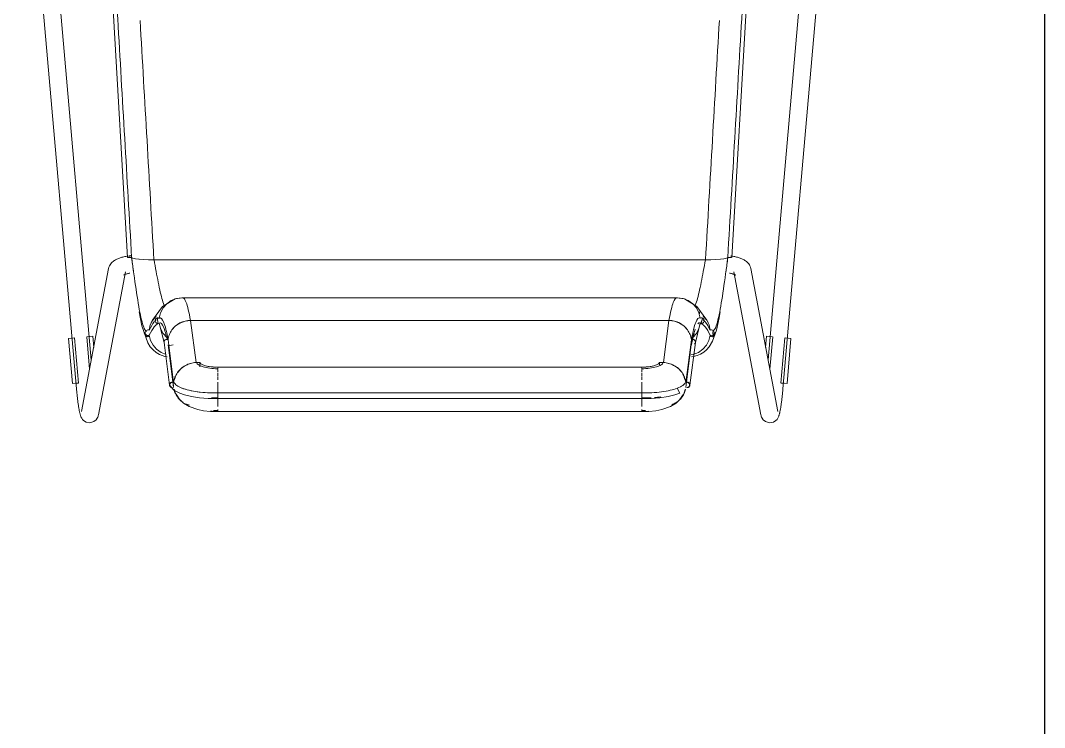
# Model space of a CAD drawing. Header units: millimetres. Extents: x 155927 to 295199, y -4084 to 97293.
# Drawn here: x 216637 to 217349, y 11252 to 11743 of the extents above; entities that cross this region are included whole.
import ezdxf

# ---------------------------------------------------------------- set-up
doc = ezdxf.new("R2010")
doc.units = ezdxf.units.MM
doc.header["$MEASUREMENT"] = 0
doc.layers.add('I-FURN', color=8, linetype='CONTINUOUS', lineweight=9)
doc.layers.add('I-WALL', color=7, linetype='CONTINUOUS', lineweight=9)

msp = doc.modelspace()

# ---------------------------------------------------------------- linework, layer by layer
at = {"layer": 'I-FURN'}
for p, q in [((216636.81, 11930.76), (216675.76, 11487.43)), ((216686.06, 11507.3), (216648.77, 11931.81)), ((217193.96, 11931.81), (217156.68, 11507.46)), ((217166.96, 11487.43), (217205.91, 11930.76)), ((216691.96, 11910.63), (216711.24, 11578.72)), ((217150.77, 11910.63), (217131.48, 11578.72)), ((216703.3, 11577.18), (216703.85, 11577.45)), ((216703.85, 11577.45), (216704.41, 11577.7)), ((216704.41, 11577.7), (216704.98, 11577.94)), ((216704.98, 11577.94), (216705.57, 11578.16)), ((216705.57, 11578.16), (216706.16, 11578.36)), ((216706.16, 11578.36), (216706.76, 11578.56)), ((216706.76, 11578.56), (216707.38, 11578.74)), ((216707.38, 11578.74), (216708.01, 11578.91)), ((216708.01, 11578.91), (216708.65, 11579.07)), ((216708.65, 11579.07), (216709.31, 11579.23)), ((216709.31, 11579.23), (216709.98, 11579.37)), ((216709.98, 11579.37), (216710.66, 11579.5)), ((216710.66, 11579.5), (216711.35, 11579.63)), ((216711.24, 11578.72), (216711.31, 11578.78)), ((216711.32, 11578.67), (216711.24, 11578.72)), ((216711.31, 11578.78), (216711.25, 11578.72)), ((216711.25, 11578.72), (216711.32, 11578.67)), ((216711.49, 11578.83), (216711.31, 11578.78)), ((216711.31, 11578.78), (216711.49, 11578.83)), ((216711.32, 11578.67), (216711.51, 11578.62)), ((216711.51, 11578.62), (216711.32, 11578.67)), ((216711.78, 11578.87), (216711.49, 11578.83)), ((216711.49, 11578.83), (216711.78, 11578.87)), ((216711.51, 11578.62), (216711.81, 11578.58)), ((216711.81, 11578.57), (216711.51, 11578.62)), ((216712.16, 11578.9), (216711.78, 11578.87)), ((216711.78, 11578.87), (216712.16, 11578.9)), ((216711.81, 11578.58), (216712.2, 11578.54)), ((216712.19, 11578.54), (216711.81, 11578.57)), ((216712.05, 11579.75), (216712.77, 11579.85)), ((216712.61, 11578.93), (216712.16, 11578.9)), ((216712.16, 11578.9), (216712.61, 11578.93)), ((216712.65, 11578.52), (216712.19, 11578.54)), ((216712.2, 11578.54), (216712.65, 11578.52)), ((216713.11, 11578.94), (216712.61, 11578.93)), ((216712.61, 11578.93), (216713.1, 11578.94)), ((216712.65, 11578.52), (216713.14, 11578.51)), ((216713.14, 11578.51), (216712.65, 11578.52)), ((216712.77, 11579.85), (216713.5, 11579.95)), ((216713.1, 11578.94), (216713.6, 11578.93)), ((216713.6, 11578.93), (216713.11, 11578.94)), ((216713.14, 11578.51), (216713.64, 11578.52)), ((216713.64, 11578.52), (216713.14, 11578.51)), ((216713.64, 11578.52), (216714.11, 11578.53)), ((216714.11, 11578.53), (216713.64, 11578.52)), ((216715.02, 11578.13), (216714.11, 11578.53)), ((216714.11, 11578.53), (216715.02, 11578.13)), ((216716.75, 11577.77), (216715.02, 11578.13)), ((216715.02, 11578.13), (216716.76, 11577.77)), ((216716.76, 11577.77), (216719.26, 11577.45)), ((216719.22, 11577.46), (216716.76, 11577.77)), ((216722.31, 11577.22), (216719.22, 11577.46)), ((216719.26, 11577.45), (216722.36, 11577.22)), ((217120.37, 11577.22), (217123.47, 11577.45)), ((217123.47, 11577.45), (217120.41, 11577.22)), ((217123.47, 11577.45), (217125.96, 11577.77)), ((217125.96, 11577.77), (217123.5, 11577.46)), ((217125.96, 11577.77), (217127.71, 11578.13)), ((217127.71, 11578.13), (217125.97, 11577.77)), ((217128.61, 11578.53), (217127.71, 11578.13)), ((217127.71, 11578.13), (217128.61, 11578.53)), ((217128.61, 11578.53), (217129.08, 11578.52)), ((217129.08, 11578.52), (217128.61, 11578.53)), ((217129.08, 11578.52), (217129.58, 11578.51)), ((217129.58, 11578.51), (217129.08, 11578.52)), ((217129.58, 11578.51), (217130.07, 11578.52)), ((217130.08, 11578.52), (217129.58, 11578.51)), ((217130.07, 11578.52), (217130.53, 11578.54)), ((217130.53, 11578.54), (217130.08, 11578.52)), ((217130.53, 11578.54), (217130.91, 11578.58)), ((217130.92, 11578.57), (217130.53, 11578.54)), ((217130.94, 11578.87), (217130.56, 11578.9)), ((217130.56, 11578.9), (217130.94, 11578.87)), ((217131.37, 11579.63), (217130.67, 11579.75)), ((217130.91, 11578.58), (217131.21, 11578.62)), ((217131.22, 11578.62), (217130.92, 11578.57)), ((217131.23, 11578.83), (217130.94, 11578.87)), ((217130.94, 11578.87), (217131.23, 11578.83)), ((217132.07, 11579.5), (217131.37, 11579.63)), ((217131.48, 11578.72), (217131.41, 11578.78)), ((217131.42, 11578.78), (217131.48, 11578.72)), ((217132.75, 11579.37), (217132.07, 11579.5)), ((217133.42, 11579.23), (217132.75, 11579.37)), ((217134.07, 11579.07), (217133.42, 11579.23)), ((217134.72, 11578.91), (217134.07, 11579.07)), ((217135.35, 11578.74), (217134.72, 11578.91)), ((217135.96, 11578.56), (217135.35, 11578.74)), ((217136.57, 11578.36), (217135.96, 11578.56)), ((217137.16, 11578.16), (217136.57, 11578.36)), ((217137.74, 11577.94), (217137.16, 11578.16)), ((217138.31, 11577.7), (217137.74, 11577.94)), ((217138.87, 11577.45), (217138.31, 11577.7)), ((217139.42, 11577.18), (217138.87, 11577.45)), ((216698.05, 11570.88), (216679.24, 11471.58)), ((216698.05, 11570.88), (216698.31, 11571.86)), ((216698.31, 11571.86), (216698.68, 11572.76)), ((216698.68, 11572.76), (216699.11, 11573.55)), ((216699.11, 11573.55), (216699.6, 11574.24)), ((216699.6, 11574.24), (216700.11, 11574.83)), ((216700.11, 11574.83), (216700.63, 11575.35)), ((216700.63, 11575.35), (216701.16, 11575.8)), ((216701.16, 11575.8), (216701.69, 11576.21)), ((216701.69, 11576.21), (216702.23, 11576.56)), ((216702.23, 11576.56), (216702.77, 11576.89)), ((216702.77, 11576.89), (216703.3, 11577.18)), ((216725.83, 11577.06), (216722.36, 11577.22)), ((216722.36, 11577.22), (216725.89, 11577.06)), ((216729.58, 11577), (216725.89, 11577.06)), ((216725.89, 11577.06), (216729.66, 11577)), ((216729.66, 11577), (217113.06, 11577)), ((217113.06, 11577), (216729.66, 11577)), ((217113.06, 11577), (217116.83, 11577.06)), ((217116.83, 11577.06), (217113.14, 11577)), ((217116.83, 11577.06), (217120.37, 11577.22)), ((217120.37, 11577.22), (217116.89, 11577.06)), ((217139.96, 11576.89), (217139.42, 11577.18)), ((217140.5, 11576.56), (217139.96, 11576.89)), ((217141.03, 11576.21), (217140.5, 11576.56)), ((217141.57, 11575.8), (217141.03, 11576.21)), ((217142.1, 11575.35), (217141.57, 11575.8)), ((217142.62, 11574.83), (217142.1, 11575.35)), ((217143.13, 11574.24), (217142.62, 11574.83)), ((217143.61, 11573.55), (217143.13, 11574.24)), ((217144.05, 11572.76), (217143.61, 11573.55)), ((217144.41, 11571.86), (217144.05, 11572.76)), ((217144.67, 11570.88), (217144.41, 11571.86)), ((217163.49, 11471.58), (217144.67, 11570.88)), ((216691.03, 11469.35), (216709.84, 11568.64)), ((216708.62, 11566.41), (216708.65, 11566.43)), ((216708.65, 11566.43), (216708.72, 11566.47)), ((216708.72, 11566.47), (216708.81, 11566.52)), ((216708.81, 11566.52), (216708.96, 11566.59)), ((216708.96, 11566.59), (216709.16, 11566.68)), ((216709.16, 11566.68), (216709.39, 11566.77)), ((216709.39, 11566.77), (216709.66, 11566.88)), ((216709.66, 11566.88), (216709.96, 11566.98)), ((216709.96, 11566.98), (216710.3, 11567.09)), ((216710.3, 11567.09), (216710.66, 11567.2)), ((216710.66, 11567.2), (216711.06, 11567.31)), ((216711.06, 11567.31), (216711.48, 11567.41)), ((216711.48, 11567.41), (216711.92, 11567.52)), ((216711.92, 11567.52), (216712.39, 11567.62)), ((216712.39, 11567.62), (216712.89, 11567.71)), ((217130.33, 11567.62), (217129.84, 11567.71)), ((217130.8, 11567.52), (217130.33, 11567.62)), ((217131.25, 11567.41), (217130.8, 11567.52)), ((217131.67, 11567.31), (217131.25, 11567.41)), ((217132.06, 11567.2), (217131.67, 11567.31)), ((217132.43, 11567.09), (217132.06, 11567.2)), ((217132.76, 11566.98), (217132.43, 11567.09)), ((217133.07, 11566.88), (217132.76, 11566.98)), ((217132.88, 11568.64), (217151.69, 11469.35)), ((217133.34, 11566.77), (217133.07, 11566.88)), ((217133.57, 11566.68), (217133.34, 11566.77)), ((217133.76, 11566.59), (217133.57, 11566.68)), ((217133.92, 11566.52), (217133.76, 11566.59)), ((217134, 11566.47), (217133.92, 11566.52)), ((217134.08, 11566.43), (217134, 11566.47)), ((217134.1, 11566.41), (217134.08, 11566.43)), ((216744.32, 11549.79), (216735.67, 11544.67)), ((216744.47, 11549.86), (216741.3, 11548.49)), ((216745.18, 11550.03), (216741.61, 11548.67)), ((216741.61, 11548.66), (216745.18, 11550.02)), ((216749.51, 11550.65), (216744.47, 11549.86)), ((216745.18, 11550.02), (216748.97, 11550.5)), ((216748.97, 11550.5), (216745.18, 11550.03)), ((216748.97, 11550.5), (217093.75, 11550.5)), ((217093.75, 11550.5), (216748.97, 11550.5)), ((216788.42, 11550.66), (216749.51, 11550.66)), ((217093.22, 11550.66), (216788.42, 11550.66)), ((217093.22, 11550.65), (217098.25, 11549.86)), ((217093.75, 11550.5), (217097.54, 11550.02)), ((217097.55, 11550.03), (217093.75, 11550.5)), ((217097.54, 11550.02), (217101.11, 11548.66)), ((217101.12, 11548.67), (217097.55, 11550.03)), ((217098.25, 11549.86), (217101.43, 11548.49)), ((217098.41, 11549.79), (217107.06, 11544.67)), ((216735.67, 11544.67), (216728.68, 11535.14)), ((216735.97, 11543.62), (216734.21, 11540.23)), ((216734.22, 11540.23), (216735.97, 11543.61)), ((216738.47, 11546.5), (216735.97, 11543.62)), ((216735.97, 11543.61), (216738.48, 11546.49)), ((216741.61, 11548.67), (216738.47, 11546.5)), ((216738.48, 11546.49), (216741.61, 11548.66)), ((217101.11, 11548.66), (217104.25, 11546.49)), ((217104.25, 11546.5), (217101.12, 11548.67)), ((217106.76, 11543.62), (217104.25, 11546.5)), ((217104.25, 11546.49), (217106.76, 11543.61)), ((217108.51, 11540.23), (217106.76, 11543.62)), ((217106.76, 11543.61), (217108.51, 11540.23)), ((217107.06, 11544.67), (217114.04, 11535.14)), ((216719.35, 11540.81), (216721.26, 11531.15)), ((216728.73, 11535.06), (216727.09, 11531.74)), ((216727.1, 11531.73), (216728.74, 11535.06)), ((216728.68, 11535.14), (216727.79, 11533.39)), ((216731.14, 11537.9), (216728.73, 11535.06)), ((216728.74, 11535.06), (216731.14, 11537.9)), ((216730.48, 11534.76), (216730.55, 11535.25)), ((216730.54, 11535.25), (216730.48, 11534.76)), ((216730.55, 11534.27), (216730.48, 11534.76)), ((216730.48, 11534.76), (216730.54, 11534.27)), ((216730.73, 11535.71), (216730.54, 11535.25)), ((216730.55, 11535.25), (216730.74, 11535.71)), ((216731.03, 11536.11), (216730.73, 11535.71)), ((216730.74, 11535.71), (216731.03, 11536.11)), ((216731.03, 11536.11), (216731.41, 11536.43)), ((216731.41, 11536.43), (216731.03, 11536.11)), ((216731.41, 11536.43), (216731.86, 11536.63)), ((216731.86, 11536.63), (216731.41, 11536.43)), ((216734.39, 11536.53), (216731.51, 11536.48)), ((216731.81, 11536.61), (216732.64, 11532.72)), ((216731.86, 11536.63), (216732.35, 11536.71)), ((216732.35, 11536.71), (216731.86, 11536.63)), ((216732.35, 11536.71), (216732.85, 11536.67)), ((216732.85, 11536.67), (216732.35, 11536.71)), ((216732.85, 11536.67), (216733.32, 11536.51)), ((216733.32, 11536.51), (216732.85, 11536.67)), ((216734.21, 11540.23), (216733.32, 11536.51)), ((216755.01, 11534.9), (216751.24, 11534.43)), ((216758.87, 11505.63), (216755.01, 11534.9)), ((216755.01, 11534.9), (217087.72, 11534.9)), ((217087.72, 11534.9), (216755.01, 11534.9)), ((217087.72, 11534.9), (217083.86, 11505.63)), ((217091.49, 11534.43), (217087.72, 11534.9)), ((217109.41, 11536.51), (217108.51, 11540.23)), ((217109.05, 11531.16), (217111.22, 11536.48)), ((217109.4, 11536.51), (217109.87, 11536.67)), ((217109.88, 11536.67), (217109.41, 11536.51)), ((217109.87, 11536.67), (217110.37, 11536.71)), ((217110.37, 11536.71), (217109.88, 11536.67)), ((217110.08, 11532.72), (217110.92, 11536.61)), ((217110.37, 11536.71), (217110.86, 11536.63)), ((217110.87, 11536.63), (217110.37, 11536.71)), ((217110.86, 11536.63), (217111.31, 11536.43)), ((217111.32, 11536.43), (217110.87, 11536.63)), ((217111.31, 11536.43), (217111.7, 11536.11)), ((217111.7, 11536.11), (217111.32, 11536.43)), ((217111.59, 11537.9), (217113.98, 11535.06)), ((217113.99, 11535.06), (217111.59, 11537.9)), ((217111.7, 11536.11), (217111.99, 11535.71)), ((217111.99, 11535.71), (217111.7, 11536.11)), ((217111.99, 11535.71), (217112.18, 11535.25)), ((217112.18, 11535.25), (217111.99, 11535.71)), ((217112.18, 11535.25), (217112.24, 11534.76)), ((217112.25, 11534.76), (217112.18, 11535.25)), ((217112.24, 11534.76), (217112.18, 11534.27)), ((217112.18, 11534.27), (217112.25, 11534.76)), ((217113.98, 11535.06), (217115.62, 11531.73)), ((217115.63, 11531.74), (217113.99, 11535.06)), ((217114.04, 11535.14), (217114.93, 11533.39)), ((217120.75, 11528.22), (217122.64, 11536.74)), ((217122.64, 11536.74), (217123.37, 11540.81)), ((216721.26, 11531.15), (216725.25, 11519.43)), ((216723.73, 11527.28), (216724.02, 11527.69)), ((216724.01, 11527.69), (216723.73, 11527.29)), ((216724.39, 11528.01), (216724.01, 11527.69)), ((216724.02, 11527.69), (216724.4, 11528)), ((216724.84, 11528.21), (216724.39, 11528.01)), ((216724.4, 11528), (216724.85, 11528.21)), ((216725.33, 11528.3), (216724.84, 11528.21)), ((216724.85, 11528.21), (216725.34, 11528.3)), ((216725.83, 11528.27), (216725.33, 11528.3)), ((216725.34, 11528.3), (216725.84, 11528.27)), ((216726.31, 11528.12), (216725.83, 11528.27)), ((216725.84, 11528.27), (216726.31, 11528.12)), ((216727.09, 11531.74), (216726.31, 11528.12)), ((216726.31, 11528.12), (216727.1, 11531.73)), ((216730.54, 11534.27), (216730.73, 11533.81)), ((216730.74, 11533.81), (216730.55, 11534.27)), ((216730.73, 11533.81), (216731.03, 11533.4)), ((216731.03, 11533.41), (216730.74, 11533.81)), ((216731.41, 11533.09), (216731.03, 11533.41)), ((216731.03, 11533.4), (216731.41, 11533.09)), ((216731.86, 11532.89), (216731.41, 11533.09)), ((216731.41, 11533.09), (216731.86, 11532.89)), ((216732.35, 11532.81), (216731.86, 11532.89)), ((216731.86, 11532.89), (216732.35, 11532.8)), ((216732.85, 11532.85), (216732.35, 11532.81)), ((216732.35, 11532.8), (216732.85, 11532.84)), ((216733.32, 11533.01), (216732.85, 11532.85)), ((216732.85, 11532.84), (216733.32, 11533)), ((216733.32, 11533), (216734.21, 11529.29)), ((216733.68, 11531.16), (216733.35, 11533.02)), ((216736.64, 11519.54), (216733.68, 11531.16)), ((216734.21, 11529.29), (216735.97, 11525.9)), ((216744.58, 11531.03), (216742.09, 11528.29)), ((216747.69, 11533.11), (216744.58, 11531.03)), ((216751.24, 11534.43), (216747.69, 11533.11)), ((217095.04, 11533.11), (217091.49, 11534.43)), ((217098.15, 11531.03), (217095.04, 11533.11)), ((217100.64, 11528.29), (217098.15, 11531.03)), ((217106.08, 11519.54), (217109.05, 11531.16)), ((217106.76, 11525.9), (217108.51, 11529.29)), ((217108.51, 11529.29), (217109.41, 11533)), ((217109.87, 11532.85), (217109.4, 11533.01)), ((217109.41, 11533), (217109.88, 11532.84)), ((217110.37, 11532.81), (217109.87, 11532.85)), ((217109.88, 11532.84), (217110.37, 11532.8)), ((217110.86, 11532.89), (217110.37, 11532.81)), ((217110.37, 11532.8), (217110.87, 11532.89)), ((217111.31, 11533.09), (217110.86, 11532.89)), ((217110.87, 11532.89), (217111.32, 11533.09)), ((217111.7, 11533.41), (217111.31, 11533.09)), ((217111.32, 11533.09), (217111.7, 11533.4)), ((217111.99, 11533.81), (217111.7, 11533.41)), ((217111.7, 11533.4), (217111.99, 11533.81)), ((217112.18, 11534.27), (217111.99, 11533.81)), ((217111.99, 11533.81), (217112.18, 11534.27)), ((217115.62, 11531.73), (217116.42, 11528.12)), ((217116.42, 11528.12), (217115.63, 11531.74)), ((217116.42, 11528.12), (217116.89, 11528.27)), ((217116.89, 11528.27), (217116.42, 11528.12)), ((217116.89, 11528.27), (217117.39, 11528.3)), ((217117.39, 11528.3), (217116.89, 11528.27)), ((217117.39, 11528.3), (217117.88, 11528.21)), ((217117.88, 11528.21), (217117.39, 11528.3)), ((217117.88, 11528.21), (217118.33, 11528)), ((217118.33, 11528.01), (217117.88, 11528.21)), ((217118.07, 11520.59), (217120.75, 11528.22)), ((217118.71, 11527.69), (217118.33, 11528.01)), ((217118.33, 11528), (217118.71, 11527.69)), ((217118.71, 11527.69), (217119, 11527.28)), ((217119, 11527.29), (217118.71, 11527.69)), ((216670.19, 11522.45), (216672.23, 11522.63)), ((216672.95, 11491.04), (216670.19, 11522.45)), ((216672.23, 11522.63), (216674.29, 11522.81)), ((216677.18, 11491.41), (216674.42, 11522.82)), ((216682.87, 11523.57), (216684.85, 11500.96)), ((216682.99, 11523.58), (216685.05, 11523.76)), ((216685.05, 11523.76), (216687.1, 11523.94)), ((216687.79, 11516.04), (216687.1, 11523.94)), ((216723.54, 11526.83), (216723.48, 11526.34)), ((216723.48, 11526.34), (216723.56, 11525.85)), ((216723.49, 11526.34), (216723.55, 11526.82)), ((216723.56, 11525.85), (216723.49, 11526.34)), ((216723.73, 11527.29), (216723.54, 11526.83)), ((216723.55, 11526.82), (216723.73, 11527.28)), ((216723.76, 11525.4), (216723.56, 11525.85)), ((216723.56, 11525.85), (216723.75, 11525.4)), ((216723.75, 11525.4), (216724.05, 11525)), ((216724.06, 11525.01), (216723.76, 11525.4)), ((216724.05, 11525), (216724.44, 11524.7)), ((216724.44, 11524.7), (216724.06, 11525.01)), ((216724.9, 11524.51), (216724.44, 11524.7)), ((216724.44, 11524.7), (216724.9, 11524.5)), ((216725.39, 11524.43), (216724.9, 11524.51)), ((216724.9, 11524.5), (216725.39, 11524.43)), ((216725.89, 11524.47), (216725.39, 11524.43)), ((216725.39, 11524.43), (216725.89, 11524.47)), ((216726.36, 11524.64), (216725.89, 11524.47)), ((216725.89, 11524.47), (216726.36, 11524.64)), ((216726.36, 11524.64), (216727.26, 11521.01)), ((216727.26, 11521.01), (216729, 11517.69)), ((216735.97, 11525.9), (216738.47, 11523.02)), ((216736.87, 11520.76), (216736.68, 11520.32)), ((216737.17, 11521.15), (216736.87, 11520.76)), ((216737.55, 11521.45), (216737.17, 11521.15)), ((216738, 11521.64), (216737.55, 11521.45)), ((216738.49, 11521.72), (216738, 11521.64)), ((216738.99, 11521.68), (216738.49, 11521.72)), ((216743.3, 11491.83), (216739.46, 11521.53)), ((217099.42, 11491.83), (217103.27, 11521.53)), ((217104.5, 11523.49), (217103.12, 11517.2)), ((217104.23, 11521.72), (217103.74, 11521.68)), ((217104.72, 11521.64), (217104.23, 11521.72)), ((217104.25, 11523.02), (217106.76, 11525.9)), ((217105.25, 11525.93), (217104.5, 11523.49)), ((217105.18, 11521.45), (217104.72, 11521.64)), ((217105.56, 11521.15), (217105.18, 11521.45)), ((217105.85, 11520.76), (217105.56, 11521.15)), ((217106.04, 11520.32), (217105.85, 11520.76)), ((217113.72, 11517.69), (217115.46, 11521.01)), ((217115.46, 11521.01), (217116.36, 11524.64)), ((217115.57, 11516.48), (217118.07, 11520.59)), ((217116.84, 11524.47), (217116.36, 11524.64)), ((217116.36, 11524.64), (217116.84, 11524.47)), ((217117.27, 11523.71), (217118.44, 11523.39)), ((217117.83, 11524.51), (217117.33, 11524.43)), ((217117.33, 11524.43), (217117.83, 11524.5)), ((217118.28, 11524.7), (217117.83, 11524.51)), ((217117.83, 11524.5), (217118.28, 11524.7)), ((217118.44, 11523.39), (217118.25, 11527.24)), ((217118.67, 11525.01), (217118.28, 11524.7)), ((217118.28, 11524.7), (217118.67, 11525)), ((217118.97, 11525.4), (217118.67, 11525.01)), ((217118.67, 11525), (217118.97, 11525.4)), ((217119.16, 11525.85), (217118.97, 11525.4)), ((217118.97, 11525.4), (217119.17, 11525.85)), ((217119.18, 11526.83), (217119, 11527.29)), ((217119, 11527.28), (217119.18, 11526.82)), ((217119.24, 11526.34), (217119.16, 11525.85)), ((217119.17, 11525.85), (217119.24, 11526.34)), ((217119.24, 11526.34), (217119.18, 11526.83)), ((217119.18, 11526.82), (217119.24, 11526.34)), ((217155.63, 11523.94), (217154.93, 11516.04)), ((217155.63, 11523.94), (217157.67, 11523.76)), ((217157.67, 11523.76), (217159.74, 11523.58)), ((217157.88, 11501.09), (217159.86, 11523.57)), ((217168.31, 11522.82), (217165.55, 11491.41)), ((217168.43, 11522.81), (217170.5, 11522.63)), ((217172.54, 11522.45), (217169.78, 11491.04)), ((217170.5, 11522.63), (217172.54, 11522.45)), ((216725.25, 11519.43), (216727.06, 11516.61)), ((216727.06, 11516.61), (216729.05, 11514.36)), ((216729, 11517.69), (216731.48, 11514.86)), ((216729.05, 11514.36), (216731.22, 11512.58)), ((216731.48, 11514.86), (216734.57, 11512.69)), ((216736.68, 11520.32), (216736.62, 11519.85)), ((216736.62, 11519.85), (216736.68, 11519.39)), ((216736.63, 11519.62), (216740.48, 11489.84)), ((216736.68, 11519.39), (216736.87, 11518.94)), ((216739.48, 11517.98), (216743.32, 11488.29)), ((216739.6, 11517.2), (216743.09, 11517.89)), ((217099.4, 11488.29), (217103.25, 11517.98)), ((217102.24, 11489.84), (217106.1, 11519.62)), ((217105.56, 11518.56), (217105.86, 11518.94)), ((217105.86, 11518.94), (217106.04, 11519.39)), ((217106.11, 11519.85), (217106.04, 11520.32)), ((217106.04, 11519.39), (217106.11, 11519.85)), ((217108.16, 11512.69), (217111.24, 11514.86)), ((217111.24, 11514.86), (217113.72, 11517.69)), ((217111.86, 11512.83), (217113.83, 11514.52)), ((217113.83, 11514.52), (217115.57, 11516.48)), ((216731.22, 11512.58), (216733.49, 11511.24)), ((216733.49, 11511.24), (216737.09, 11509.95)), ((216734.57, 11512.69), (216738.08, 11511.28)), ((216737.09, 11509.95), (216738.87, 11509.72)), ((217104.64, 11511.29), (217102.9, 11510.92)), ((217102.9, 11510.92), (217104.64, 11511.28)), ((217103.36, 11509.62), (217104.78, 11509.77)), ((217104.64, 11511.28), (217108.16, 11512.69)), ((217104.78, 11509.77), (217107.29, 11510.43)), ((217107.29, 11510.43), (217109.66, 11511.46)), ((217109.66, 11511.46), (217111.86, 11512.83)), ((216761.58, 11505.69), (216758.87, 11505.63)), ((216761.58, 11505.69), (216761.58, 11502.69)), ((216762.22, 11504.83), (216761.58, 11505.69)), ((216763.57, 11504.05), (216762.22, 11504.83)), ((216765.56, 11503.37), (216763.57, 11504.05)), ((216768.05, 11502.86), (216765.56, 11503.37)), ((216770.9, 11502.55), (216768.05, 11502.86)), ((216773.94, 11502.44), (216770.9, 11502.55)), ((217068.79, 11502.44), (216773.94, 11502.44)), ((216773.94, 11502.38), (217068.79, 11502.38)), ((216773.94, 11499.11), (216773.94, 11500.85)), ((217071.83, 11502.55), (217068.79, 11502.44)), ((217068.79, 11500.85), (217068.79, 11499.11)), ((217074.68, 11502.86), (217071.83, 11502.55)), ((217077.17, 11503.37), (217074.68, 11502.86)), ((217079.15, 11504.05), (217077.17, 11503.37)), ((217080.5, 11504.83), (217079.15, 11504.05)), ((217081.14, 11505.69), (217080.5, 11504.83)), ((217081.14, 11504.03), (217081.14, 11505.69)), ((217083.86, 11505.63), (217081.14, 11505.69)), ((216743.17, 11489.48), (216742.55, 11494.25)), ((216773.94, 11496.06), (216773.94, 11498.53)), ((216773.94, 11493.7), (216773.94, 11495.54)), ((216773.94, 11488.51), (216773.94, 11492.07)), ((217068.79, 11498.53), (217068.79, 11496.06)), ((217068.79, 11495.54), (217068.79, 11493.7)), ((217068.79, 11492.07), (217068.79, 11488.51)), ((217099.86, 11491.82), (217100.17, 11494.26)), ((216674.99, 11491.22), (216672.95, 11491.04)), ((216677.05, 11491.4), (216674.99, 11491.22)), ((216675.77, 11487.28), (216675.76, 11487.43)), ((216675.84, 11486.52), (216675.77, 11487.28)), ((216675.91, 11485.77), (216675.84, 11486.52)), ((216675.98, 11485.03), (216675.91, 11485.77)), ((216676.06, 11484.28), (216675.98, 11485.03)), ((216743.39, 11486.44), (216740.84, 11489.35)), ((216747.51, 11484.26), (216743.39, 11486.44)), ((216749.27, 11487.8), (216752.7, 11486.71)), ((216752.7, 11486.71), (216757.14, 11485.74)), ((216757.14, 11485.74), (216761.15, 11485.15)), ((216761.15, 11485.15), (216767.71, 11484.61)), ((216773.94, 11488.32), (216773.94, 11484.51)), ((216773.94, 11484.51), (216773.94, 11488.32)), ((217068.79, 11484.51), (217068.79, 11488.32)), ((217068.79, 11488.32), (217068.79, 11484.51)), ((217095.22, 11484.26), (217093.46, 11487.8)), ((217167.74, 11491.22), (217165.67, 11491.4)), ((217166.67, 11484.28), (217166.74, 11485.03)), ((217166.74, 11485.03), (217166.81, 11485.77)), ((217166.81, 11485.77), (217166.88, 11486.52)), ((217166.88, 11486.52), (217166.95, 11487.28)), ((217166.95, 11487.28), (217166.96, 11487.43)), ((217169.78, 11491.04), (217167.74, 11491.22)), ((216676.14, 11483.54), (216676.06, 11484.28)), ((216676.21, 11482.81), (216676.14, 11483.54)), ((216676.29, 11482.08), (216676.21, 11482.81)), ((216676.37, 11481.36), (216676.29, 11482.08)), ((216676.46, 11480.66), (216676.37, 11481.36)), ((216676.54, 11479.96), (216676.46, 11480.66)), ((216676.63, 11479.27), (216676.54, 11479.96)), ((216676.71, 11478.59), (216676.63, 11479.27)), ((216676.8, 11477.93), (216676.71, 11478.59)), ((216676.89, 11477.28), (216676.8, 11477.93)), ((216744.97, 11483.65), (216744.87, 11483.85)), ((216747.64, 11479.76), (216744.97, 11483.65)), ((216750.96, 11483.1), (216747.51, 11484.26)), ((216750.12, 11477.46), (216747.64, 11479.76)), ((216755.65, 11482), (216750.96, 11483.1)), ((216761.27, 11481.16), (216755.65, 11482)), ((216767.4, 11480.67), (216761.27, 11481.16)), ((216773.94, 11480.57), (216767.4, 11480.67)), ((216767.71, 11484.61), (216773.94, 11484.54)), ((217068.79, 11484.54), (216773.94, 11484.54)), ((216773.94, 11480.58), (216773.94, 11484.53)), ((216773.94, 11484.53), (216773.94, 11484.43)), ((216773.94, 11484.43), (216773.94, 11484.2)), ((216773.94, 11484.2), (216773.94, 11483.87)), ((216773.94, 11483.87), (216773.94, 11483.45)), ((216773.94, 11483.45), (216773.94, 11482.98)), ((216773.94, 11482.98), (216773.94, 11482.48)), ((216773.94, 11482.48), (216773.94, 11481.99)), ((216773.94, 11481.99), (216773.94, 11481.54)), ((216773.94, 11481.54), (216773.94, 11481.15)), ((216773.94, 11481.15), (216773.94, 11480.84)), ((216773.94, 11480.84), (216773.94, 11480.64)), ((216773.94, 11480.82), (216773.94, 11477.79)), ((216773.94, 11477.8), (216773.94, 11480.82)), ((216773.94, 11480.64), (216773.94, 11480.57)), ((216773.94, 11480.57), (217068.79, 11480.57)), ((217068.79, 11484.43), (217068.79, 11480.58)), ((217068.79, 11484.2), (217068.79, 11484.43)), ((217068.79, 11483.87), (217068.79, 11484.2)), ((217068.79, 11483.45), (217068.79, 11483.87)), ((217068.79, 11482.98), (217068.79, 11483.45)), ((217068.79, 11482.48), (217068.79, 11482.98)), ((217068.79, 11481.99), (217068.79, 11482.48)), ((217068.79, 11481.54), (217068.79, 11481.99)), ((217068.79, 11481.15), (217068.79, 11481.54)), ((217068.79, 11480.84), (217068.79, 11481.15)), ((217068.79, 11480.64), (217068.79, 11480.84)), ((217068.79, 11477.79), (217068.79, 11480.82)), ((217068.79, 11480.82), (217068.79, 11477.8)), ((217068.79, 11480.57), (217075.33, 11480.67)), ((217068.79, 11480.57), (217068.79, 11480.64)), ((217075.33, 11480.67), (217081.45, 11481.16)), ((217081.45, 11481.16), (217087.07, 11482)), ((217087.07, 11482), (217091.76, 11483.1)), ((217091.76, 11483.1), (217095.22, 11484.26)), ((217092.61, 11477.46), (217095.08, 11479.76)), ((217095.08, 11479.76), (217097.76, 11483.65)), ((217097.76, 11483.65), (217097.86, 11483.85)), ((217165.83, 11477.28), (217165.92, 11477.93)), ((217165.92, 11477.93), (217166.01, 11478.59)), ((217166.01, 11478.59), (217166.1, 11479.27)), ((217166.1, 11479.27), (217166.18, 11479.96)), ((217166.18, 11479.96), (217166.27, 11480.66)), ((217166.27, 11480.66), (217166.35, 11481.36)), ((217166.35, 11481.36), (217166.43, 11482.08)), ((217166.43, 11482.08), (217166.51, 11482.81)), ((217166.51, 11482.81), (217166.59, 11483.54)), ((217166.59, 11483.54), (217166.67, 11484.28)), ((216676.98, 11476.65), (216676.89, 11477.28)), ((216677.07, 11476.03), (216676.98, 11476.65)), ((216677.16, 11475.42), (216677.07, 11476.03)), ((216677.25, 11474.84), (216677.16, 11475.42)), ((216677.35, 11474.27), (216677.25, 11474.84)), ((216677.44, 11473.72), (216677.35, 11474.27)), ((216677.53, 11473.19), (216677.44, 11473.72)), ((216677.63, 11472.67), (216677.53, 11473.19)), ((216677.72, 11472.18), (216677.63, 11472.67)), ((216677.82, 11471.7), (216677.72, 11472.18)), ((216677.91, 11471.24), (216677.82, 11471.7)), ((216678.01, 11470.8), (216677.91, 11471.24)), ((216678.11, 11470.37), (216678.01, 11470.8)), ((216754, 11475.07), (216750.12, 11477.46)), ((216760.05, 11472.95), (216754, 11475.07)), ((216764.08, 11472.16), (216760.05, 11472.95)), ((216768.91, 11471.65), (216764.08, 11472.16)), ((216773.94, 11471.54), (216768.91, 11471.65)), ((216773.94, 11475.06), (216773.94, 11477.64)), ((216773.94, 11471.55), (216773.94, 11473.03)), ((216773.94, 11471.71), (216773.94, 11471.54)), ((216773.94, 11471.54), (217068.79, 11471.54)), ((217068.79, 11477.64), (217068.79, 11475.06)), ((217068.79, 11473.03), (217068.79, 11471.55)), ((217068.79, 11471.54), (217068.79, 11471.71)), ((217068.79, 11471.54), (217073.82, 11471.65)), ((217073.82, 11471.65), (217078.64, 11472.16)), ((217078.64, 11472.16), (217082.68, 11472.95)), ((217082.68, 11472.95), (217088.72, 11475.07)), ((217088.72, 11475.07), (217092.61, 11477.46)), ((217164.61, 11470.37), (217164.71, 11470.8)), ((217164.71, 11470.8), (217164.81, 11471.24)), ((217164.81, 11471.24), (217164.91, 11471.7)), ((217164.91, 11471.7), (217165, 11472.18)), ((217165, 11472.18), (217165.1, 11472.67)), ((217165.1, 11472.67), (217165.19, 11473.19)), ((217165.19, 11473.19), (217165.29, 11473.72)), ((217165.29, 11473.72), (217165.38, 11474.27)), ((217165.38, 11474.27), (217165.47, 11474.84)), ((217165.47, 11474.84), (217165.56, 11475.42)), ((217165.56, 11475.42), (217165.65, 11476.03)), ((217165.65, 11476.03), (217165.75, 11476.65)), ((217165.75, 11476.65), (217165.83, 11477.28)), ((216678.22, 11469.95), (216678.11, 11470.37)), ((216678.32, 11469.55), (216678.22, 11469.95)), ((216678.44, 11469.16), (216678.32, 11469.55)), ((216678.56, 11468.76), (216678.44, 11469.16)), ((216678.71, 11468.36), (216678.56, 11468.76)), ((216678.87, 11467.93), (216678.71, 11468.36)), ((216679.09, 11467.45), (216678.87, 11467.93)), ((216679.39, 11466.89), (216679.09, 11467.45)), ((216679.87, 11466.19), (216679.39, 11466.89)), ((216680.73, 11465.28), (216679.87, 11466.19)), ((216682.38, 11464.24), (216680.73, 11465.28)), ((216685.14, 11463.76), (216682.38, 11464.24)), ((216687.89, 11464.59), (216685.14, 11463.76)), ((216687.89, 11464.59), (216689.47, 11465.91)), ((216689.47, 11465.91), (216690.22, 11467)), ((216690.22, 11467), (216690.59, 11467.8)), ((216690.59, 11467.8), (216690.81, 11468.42)), ((216690.81, 11468.42), (216690.94, 11468.93)), ((216690.94, 11468.93), (216691.03, 11469.35)), ((217151.78, 11468.93), (217151.69, 11469.35)), ((217151.92, 11468.42), (217151.78, 11468.93)), ((217152.13, 11467.8), (217151.92, 11468.42)), ((217152.51, 11467), (217152.13, 11467.8)), ((217153.25, 11465.91), (217152.51, 11467)), ((217154.83, 11464.59), (217153.25, 11465.91)), ((217154.83, 11464.59), (217157.58, 11463.76)), ((217157.58, 11463.76), (217160.34, 11464.24)), ((217160.34, 11464.24), (217162, 11465.28)), ((217162, 11465.28), (217162.85, 11466.19)), ((217162.85, 11466.19), (217163.33, 11466.89)), ((217163.33, 11466.89), (217163.63, 11467.45)), ((217163.63, 11467.45), (217163.85, 11467.93)), ((217163.85, 11467.93), (217164.02, 11468.36)), ((217164.02, 11468.36), (217164.16, 11468.76)), ((217164.16, 11468.76), (217164.29, 11469.16)), ((217164.29, 11469.16), (217164.4, 11469.55)), ((217164.4, 11469.55), (217164.51, 11469.95)), ((217164.51, 11469.95), (217164.61, 11470.37))]:
    msp.add_line(p, q, dxfattribs=at)
for centre, major_axis, ratio, start_param, end_param in [((216755.14, 11519.84), (-15.78, 0), 0.955139, 4.720632, 5.68731), ((217087.59, 11519.84), (-15.78, 0), 0.955139, 3.737469, 4.704147), ((216755.14, 11519.84), (-15.78, 0), 0.955139, 5.687432, 5.928979), ((217087.59, 11519.84), (-15.78, 0), 0.955139, 3.495799, 3.737346), ((216738.58, 11519.85), (-1.96, 0), 0.955139, 4.501447, 6.790779), ((216755.14, 11519.84), (-15.78, 0), 0.955139, 5.929149, 6.170649), ((217087.59, 11519.84), (-15.78, 0), 0.955139, 3.254129, 3.495629), ((217104.15, 11519.85), (-1.96, 0), 0.955139, 2.379629, 4.923331), ((216773.94, 11487.29), (0, -15.75), 0.000004, 3.431839, 3.614078), ((217068.79, 11487.29), (0, -15.75), 0.000004, 2.669107, 2.851347), ((216773.94, 11475.81), (-12.4, 0), 0.287441, 1.332781, 1.570796), ((217068.79, 11475.81), (12.4, 0), 0.287441, 4.712389, 4.932602)]:
    msp.add_ellipse(centre, major_axis=major_axis, ratio=ratio, start_param=start_param, end_param=end_param, dxfattribs=at)
for points in [[(216714.11, 11578.53), (216710.89, 11633.77), (216704.45, 11744.36), (216698.01, 11855.13), (216694.79, 11910.53)], [(217128.61, 11578.53), (217131.83, 11633.77), (217138.27, 11744.36), (217144.71, 11855.13), (217147.93, 11910.53)], [(216729.58, 11577), (216726.39, 11632.36), (216723.19, 11687.78), (216720, 11743.25)], [(217122.73, 11743.25), (217119.53, 11687.78), (217116.34, 11632.36), (217113.14, 11577)], [(216714.13, 11578.52), (216714.52, 11575.46), (216714.9, 11572.37), (216715.29, 11569.32)], [(217128.6, 11578.52), (217128.2, 11575.4), (217127.81, 11572.24), (217127.41, 11569.12)], [(216749.51, 11550.65), (216749.33, 11550.65), (216749.15, 11550.6), (216748.97, 11550.5)], [(217093.75, 11550.5), (217093.58, 11550.6), (217093.4, 11550.65), (217093.22, 11550.65)], [(216733.32, 11536.51), (216734.34, 11537.06), (216736.39, 11535.09), (216738.44, 11527.03), (216739.46, 11521.53)], [(217109.4, 11536.51), (217108.38, 11537.06), (217106.34, 11535.09), (217104.29, 11527.03), (217103.27, 11521.53)], [(217109.01, 11540.98), (217108.96, 11540.51), (217108.9, 11540.04), (217108.85, 11539.58)], [(217105.87, 11528.85), (217105.21, 11526.96), (217104.55, 11524.15), (217103.89, 11521.11)], [(217109.4, 11533.01), (217108.86, 11533.3), (217108.32, 11533.16), (217107.77, 11532.59)], [(216758.87, 11505.63), (216757.57, 11505.59), (216755.07, 11505.23), (216751.47, 11503.81), (216748.33, 11501.62), (216745.8, 11498.78), (216744.03, 11495.44), (216743.45, 11493.07), (216743.3, 11491.83)], [(216773.94, 11501.31), (216770.15, 11501.37), (216762.75, 11502.34), (216759.37, 11504.5), (216759.11, 11505.62)], [(216765.56, 11503.33), (216767.61, 11502.78), (216770.33, 11502.49), (216773.1, 11502.4)], [(217083.61, 11505.61), (217083.48, 11505.06), (217082.54, 11503.96), (217079.22, 11502.56), (217074.42, 11501.6), (217070.68, 11501.34), (217068.79, 11501.31)], [(217069.63, 11502.39), (217072.41, 11502.44), (217074.95, 11502.8), (217077.17, 11503.33)], [(217099.42, 11491.83), (217099.27, 11493.07), (217098.69, 11495.44), (217096.93, 11498.78), (217094.4, 11501.62), (217091.25, 11503.81), (217087.65, 11505.23), (217085.15, 11505.59), (217083.86, 11505.63)], [(216742.54, 11492.01), (216742.71, 11492.02), (216742.88, 11492.02), (216743.04, 11491.98)], [(216743.76, 11493.34), (216744.08, 11494.73), (216744.58, 11496.1), (216745.28, 11497.35)], [(217097.44, 11497.34), (217098.13, 11496.08), (217098.54, 11494.72), (217098.88, 11493.33)], [(216773.94, 11484.51), (216771.59, 11484.46), (216766.94, 11484.54), (216760.08, 11485.17), (216753.94, 11486.28), (216748.87, 11487.81), (216745.17, 11489.7), (216743.86, 11491.11), (216743.51, 11491.84)], [(216744.39, 11484.95), (216744.14, 11485.57), (216743.99, 11486.23), (216743.85, 11486.88)], [(217099.22, 11491.84), (217098.87, 11491.11), (217097.56, 11489.7), (217095.09, 11488.44), (217093.63, 11487.87)], [(217098.95, 11486.95), (217098.8, 11486.27), (217098.59, 11485.59), (217098.34, 11484.94)], [(216773.94, 11481.11), (216772.51, 11481.08), (216771.09, 11481.09), (216769.67, 11481.12)], [(217075.39, 11481.21), (217073.21, 11481.1), (217071.01, 11481.07), (217068.79, 11481.11)], [(217081.94, 11481.79), (217080.53, 11481.61), (217079.08, 11481.44), (217077.6, 11481.33)], [(216751.55, 11477.02), (216752.44, 11476.59), (216753.36, 11476.18), (216754.33, 11475.95)], [(216773.94, 11471.63), (216772.22, 11471.62), (216770.55, 11471.7), (216768.97, 11471.85)], [(217073.39, 11471.82), (217071.92, 11471.69), (217070.37, 11471.62), (217068.79, 11471.63)]]:
    msp.add_open_spline(points, degree=3, dxfattribs=at)
for points, knots in [([(216714.11, 11578.53), (216715.13, 11570.98), (216717.16, 11555.77), (216720.21, 11537.33), (216722.65, 11529.03), (216724.07, 11527.43), (216724.48, 11527.24)], [0, 0, 0, 0, 0.25, 0.5, 0.75, 0.8499412, 0.8499412, 0.8499412, 0.8499412]), ([(217128.61, 11578.53), (217127.6, 11570.98), (217125.59, 11555.95), (217123.58, 11543.77), (217122.59, 11539.02)], [0, 0, 0, 0, 0.25, 0.494112, 0.494112, 0.494112, 0.494112]), ([(216736.96, 11544.73), (216736.47, 11545.88), (216735.02, 11550.12), (216732.58, 11560.84), (216730.64, 11571.62), (216729.66, 11577)], [0.375, 0.375, 0.375, 0.375, 0.5, 0.75, 1, 1, 1, 1]), ([(217113.06, 11577), (217112.09, 11571.62), (217110.14, 11560.84), (217107.71, 11550.12), (217106.25, 11545.88), (217105.76, 11544.73)], [0, 0, 0, 0, 0.25, 0.5, 0.625, 0.625, 0.625, 0.625]), ([(216755.01, 11534.9), (216754, 11540.63), (216752.17, 11548.27), (216750.34, 11550.66), (216749.51, 11550.65)], [0, 0, 0, 0, 0.5, 0.9107154, 0.9107154, 0.9107154, 0.9107154]), ([(217093.22, 11550.65), (217092.39, 11550.66), (217090.56, 11548.27), (217088.72, 11540.63), (217087.72, 11534.9)], [0.0892847, 0.0892847, 0.0892847, 0.0892847, 0.5, 1, 1, 1, 1]), ([(216726.31, 11528.12), (216727.48, 11530.53), (216729.1, 11533.19), (216730.73, 11534.86), (216731.19, 11535.25)], [0, 0, 0, 0, 0.5, 0.696307, 0.696307, 0.696307, 0.696307]), ([(217116.42, 11528.12), (217115.25, 11530.53), (217113.62, 11533.19), (217111.99, 11534.86), (217111.54, 11535.25)], [0, 0, 0, 0, 0.5, 0.6963068, 0.6963068, 0.6963068, 0.6963068]), ([(217122.51, 11538.68), (217121.5, 11533.87), (217120.07, 11528.35), (217118.65, 11527.98), (217118.25, 11528.01)], [0.5, 0.5, 0.5, 0.5, 0.75, 0.8499411, 0.8499411, 0.8499411, 0.8499411]), ([(216726.36, 11524.64), (216727.52, 11527.04), (216729.61, 11530.47), (216731.71, 11532.25), (216732.64, 11532.72)], [0, 0, 0, 0, 0.5, 0.9025379, 0.9025379, 0.9025379, 0.9025379]), ([(216733.32, 11533.01), (216734.34, 11533.55), (216736.16, 11531.82), (216737.97, 11525.34), (216738.77, 11521.62)], [0, 0, 0, 0, 0.5, 0.8877852, 0.8877852, 0.8877852, 0.8877852]), ([(217116.36, 11524.64), (217115.21, 11527.04), (217113.11, 11530.47), (217111.02, 11532.25), (217110.08, 11532.72)], [0, 0, 0, 0, 0.5, 0.9025383, 0.9025383, 0.9025383, 0.9025383]), ([(216722.51, 11527.06), (216722.77, 11526.34), (216724.05, 11523.31), (216725.34, 11523.08), (216726.36, 11524.64)], [0.6866019, 0.6866019, 0.6866019, 0.6866019, 0.75, 1, 1, 1, 1]), ([(217120.14, 11526.84), (217119.9, 11526.21), (217118.65, 11523.31), (217117.39, 11523.08), (217116.36, 11524.64)], [0.6929173, 0.6929173, 0.6929173, 0.6929173, 0.75, 1, 1, 1, 1]), ([(216746.14, 11498.71), (216747.57, 11500.76), (216750.51, 11503.27), (216754.09, 11504.83), (216755.33, 11505.08)], [-0.6666667, -0.6666667, -0.6666667, -0.6666667, -0.3333333, -0.1666667, -0.1666667, -0.1666667, -0.1666667]), ([(217087.39, 11505.07), (217088.63, 11504.75), (217091.66, 11503.51), (217094.59, 11501.53), (217095.8, 11499.97)], [-0.8333333, -0.8333333, -0.8333333, -0.8333333, -0.6666667, -0.4008583, -0.4008583, -0.4008583, -0.4008583]), ([(216743.3, 11491.83), (216743.16, 11491.89), (216742.95, 11491.96), (216742.66, 11492), (216742.38, 11492.01), (216742.08, 11491.97), (216741.79, 11491.89), (216741.52, 11491.78), (216741.21, 11491.58), (216740.89, 11491.28), (216740.65, 11490.91), (216740.52, 11490.55), (216740.47, 11490.24), (216740.47, 11489.97), (216740.5, 11489.7), (216740.57, 11489.46), (216740.69, 11489.21), (216740.88, 11488.91), (216741.2, 11488.6), (216741.6, 11488.38), (216741.95, 11488.28), (216742.21, 11488.24), (216742.38, 11488.24), (216742.45, 11488.24)], [0, 0, 0, 0, 0.0555556, 0.0833333, 0.1111111, 0.1666667, 0.1944444, 0.2222222, 0.2777778, 0.3333333, 0.3888889, 0.4444444, 0.4791667, 0.5138889, 0.5486111, 0.5833333, 0.6180556, 0.6527778, 0.7222222, 0.7916667, 0.8263889, 0.8611111, 0.8888889, 0.8888889, 0.8888889, 0.8888889]), ([(217100.27, 11488.24), (217100.42, 11488.24), (217100.64, 11488.26), (217100.93, 11488.33), (217101.2, 11488.42), (217101.52, 11488.61), (217101.84, 11488.89), (217102.07, 11489.25), (217102.21, 11489.6), (217102.25, 11489.91), (217102.26, 11490.18), (217102.22, 11490.45), (217102.15, 11490.7), (217102.04, 11490.95), (217101.85, 11491.26), (217101.52, 11491.59), (217101.13, 11491.83), (217100.77, 11491.94), (217100.51, 11491.99), (217100.35, 11492.01), (217100.28, 11492.01)], [0.1111111, 0.1111111, 0.1111111, 0.1111111, 0.1666667, 0.1944444, 0.2222222, 0.2777778, 0.3333333, 0.3888889, 0.4444444, 0.4791667, 0.5138889, 0.5486111, 0.5833333, 0.6180556, 0.6527778, 0.7222222, 0.7916667, 0.8263889, 0.8611111, 0.8888889, 0.8888889, 0.8888889, 0.8888889]), ([(216742.54, 11488.26), (216742.38, 11488.26), (216742.09, 11488.3), (216741.7, 11488.44), (216741.29, 11488.7), (216740.83, 11489.22), (216740.58, 11490.08), (216740.81, 11490.88), (216741.21, 11491.41), (216741.59, 11491.72), (216741.89, 11491.87), (216742.05, 11491.92)], [-0.875, -0.875, -0.875, -0.875, -0.8125, -0.765625, -0.71875, -0.625, -0.5, -0.375, -0.3125, -0.25, -0.1875, -0.1875, -0.1875, -0.1875]), ([(216743.52, 11487.17), (216743.68, 11486.4), (216744.24, 11484.5), (216745.8, 11481.64), (216747.81, 11479.45), (216749.19, 11478.45), (216749.59, 11478.18)], [0.0592823, 0.0592823, 0.0592823, 0.0592823, 0.1666667, 0.3333333, 0.5, 0.565028, 0.565028, 0.565028, 0.565028]), ([(217093.46, 11487.8), (217092.04, 11487.26), (217088.71, 11486.26), (217082.64, 11485.17), (217075.79, 11484.54), (217071.14, 11484.46), (217068.79, 11484.51)], [0.3397465, 0.3397465, 0.3397465, 0.3397465, 0.5, 0.6666667, 0.8333333, 0.9999948, 0.9999948, 0.9999948, 0.9999948]), ([(217094.29, 11479.03), (217095.24, 11479.82), (217096.91, 11481.63), (217098.51, 11484.45), (217098.98, 11486.36), (217099.14, 11487.1)], [0.5, 0.5, 0.5, 0.5, 0.6666667, 0.8333333, 0.9365189, 0.9365189, 0.9365189, 0.9365189]), ([(217100.67, 11491.92), (217100.79, 11491.88), (217101.02, 11491.78), (217101.44, 11491.5), (217101.89, 11490.96), (217102.14, 11490.08), (217101.91, 11489.3), (217101.52, 11488.79), (217101.14, 11488.49), (217100.68, 11488.3), (217100.35, 11488.27), (217100.18, 11488.26)], [-0.8125, -0.8125, -0.8125, -0.8125, -0.765625, -0.71875, -0.625, -0.5, -0.375, -0.3125, -0.25, -0.1875, -0.125, -0.125, -0.125, -0.125]), ([(217089.66, 11476.38), (217090.17, 11476.56), (217091.52, 11477.13), (217092.78, 11477.87), (217093.5, 11478.4)], [0.260519, 0.260519, 0.260519, 0.260519, 0.3333333, 0.4544474, 0.4544474, 0.4544474, 0.4544474])]:
    msp.add_open_spline(points, degree=3, knots=knots, dxfattribs=at)
at = {"layer": 'I-WALL', "lineweight": 30}
msp.add_line((217348.83, 13505.61), (217348.83, 9369.61), dxfattribs=at)

doc.saveas('drawing.dxf')
